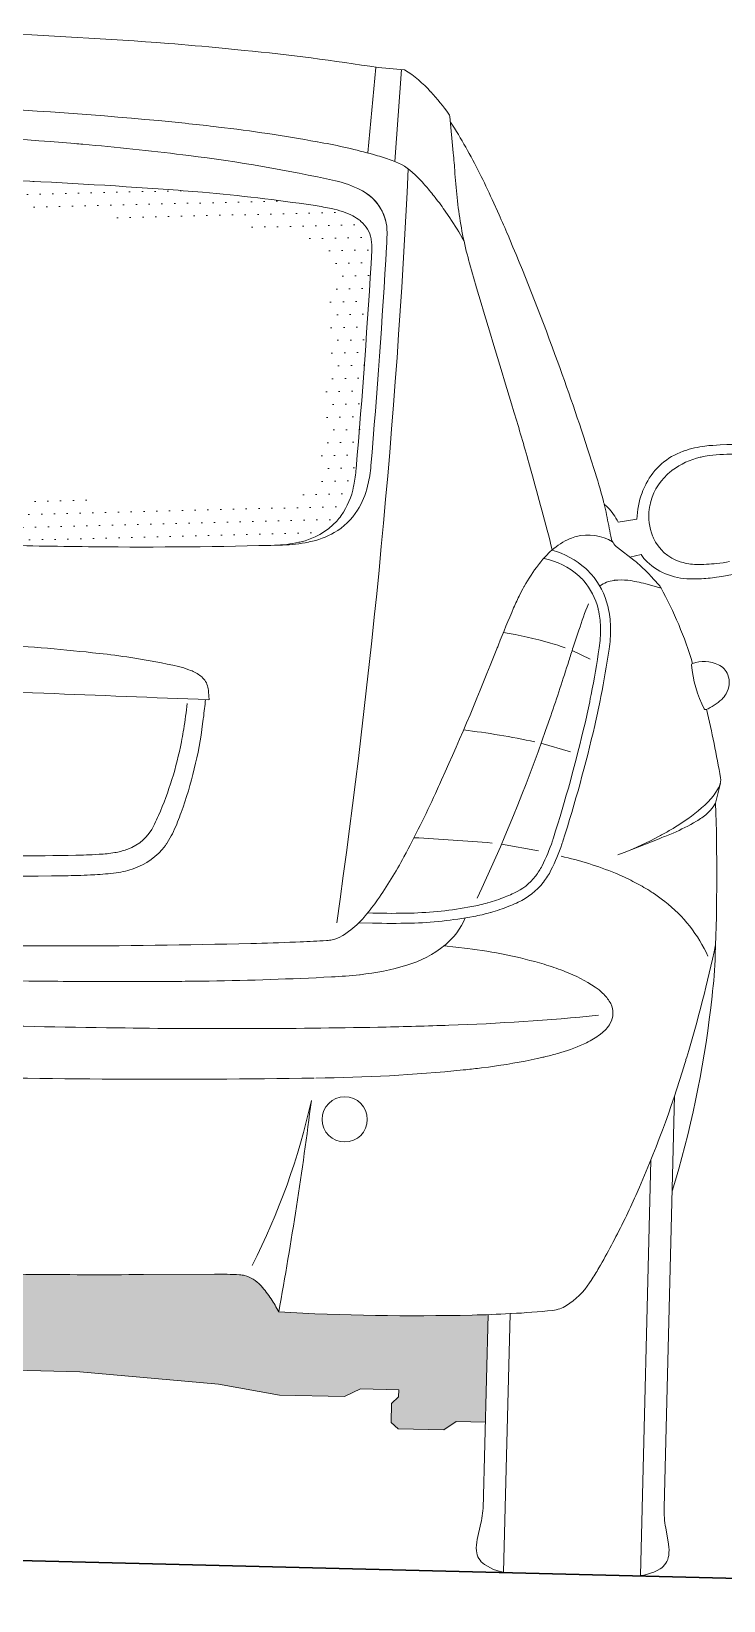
# Model space of a CAD drawing. Header units: millimetres. Extents: x 366 to 1555, y 702 to 1543.
# Drawn here: x 587.31 to 600.91, y 1325.49 to 1356.32 of the extents above; entities that cross this region are included whole.
import ezdxf

# ---------------------------------------------------------------- set-up
doc = ezdxf.new("R2010")
doc.units = ezdxf.units.MM
doc.layers.add('1_CARTIGLIO', color=7, linetype='Continuous', lineweight=9)
doc.layers.add('6_SEDE STRADALE', color=7, linetype='Continuous', lineweight=30)
pattern_1 = [(1.432146888811479, (-38617.99453820349, -32265.3496244408), (0.1193145961215538, 0.2543290665538346), [0, -0.2512675815807432])]

msp = doc.modelspace()

# ---------------------------------------------------------------- hatches: boundary and pattern name
at = {"layer": '1_CARTIGLIO', "ltscale": 100}
h = msp.add_hatch(dxfattribs=at)
h.set_pattern_fill('DOTS', color=256, scale=0.1582787915469249, angle=1.432146888811479, style=0)
h.set_pattern_definition(pattern_1)
edge = h.paths.add_edge_path()
edge.add_arc((583.2107823053138, 1443.384917004683), 97.03945529469004, 265.6046875643861, 267.6930406035871)
edge.add_arc((584.4104598088943, 1473.164075150995), 126.8427686342464, 267.693040603586, 268.5678531111697)
edge.add_line((581.2402688717611, 1346.360929116587), (586.6143572443798, 1346.226572148426))
edge.add_arc((589.784548181522, 1473.029718182835), 126.8427686342464, 268.5678531111708, 269.4426656187544)
edge.add_arc((589.494646387835, 1443.227814838152), 97.03945529468848, 269.4426656187542, 271.5310186579553)
edge.add_arc((592.0188345247207, 1348.786834425006), 2.56474805965229, 271.5310186579539, 282.3227350744305)
edge.add_line((592.5661980877976, 1346.281175681425), (592.5864343880858, 1346.285596320691))
edge.add_arc((592.2897833756342, 1347.643571628601), 1.389999553990627, 282.3227350744381, 317.1650909862115)
edge.add_arc((592.5567838860352, 1347.39602410215), 1.02589922386088, 317.1650909862086, 324.8058564522502)
edge.add_line((593.3951526442888, 1346.804748326636), (593.3984101103124, 1346.809367081301))
edge.add_arc((592.1863452459856, 1347.664199260549), 1.483185521095563, 324.8058564522476, 348.9879797164136)
edge.add_line((593.6422210669025, 1347.380888681756), (593.6461294210676, 1347.400972924075))
edge.add_arc((590.6251009924508, 1347.988859130001), 3.077697671582786, 348.9879797164107, 355.11070739278)
edge.add_arc((436.026798772049, 1361.21350586675), 158.2406002312656, 355.1107073927825, 356.6694319303375)
edge.add_arc((593.1039791928106, 1352.072408630957), 0.897661820878318, 356.6694319303384, 370.0364397132032)
edge.add_line((593.9879041979348, 1352.228848172009), (593.9855474019223, 1352.242164696182))
edge.add_arc((593.4213145466401, 1352.142305173703), 0.5730014303512438, 10.03643971320513, 50.53518019310219)
edge.add_line((593.7855167283033, 1352.584670870911), (593.7683594588179, 1352.59879654796))
edge.add_arc((593.2793099787141, 1352.004789358731), 0.7694244178957221, 50.53518019309055, 63.37867885321401)
edge.add_arc((592.8807885612969, 1351.209699620227), 1.658798924164847, 63.37867885322494, 78.58335994865385)
edge.add_line((593.2091345810677, 1352.835677099189), (593.1693221011501, 1352.843716736566))
edge.add_arc((591.9001435333685, 1346.558713588412), 6.41187014913098, 78.58335994865509, 81.51920343840457)
edge.add_arc((587.6894134945087, 1318.319319237181), 34.96346626536572, 81.51920343840384, 85.10643214771306)
edge.add_line((590.6719744571947, 1353.155339437445), (590.5827087852358, 1353.162982110376))
edge.add_arc((586.2069884926223, 1302.054997257543), 51.29496119304618, 85.10643214771306, 85.97833035408392)
edge.add_arc((581.5148902510027, 1235.31759725278), 118.1971012582556, 85.97833035408375, 87.61099620289384)
edge.add_line((586.4418065608825, 1353.411967319817), (586.2402466468702, 1353.420376432183))
edge.add_arc((581.9638984416142, 1250.919620233923), 102.5899223861003, 87.61099620289767, 88.55288445439611)
edge.add_arc((541.277949621528, -359.6203622281737), 1713.643733262822, 88.55288445440505, 88.58282176793574)
edge.add_arc((581.1223782313082, 1250.940658984369), 102.5899223860903, 88.58282176794472, 89.52471001944318)
edge.add_line((581.9733903548968, 1353.527051617853), (581.7716620433657, 1353.528725068246))
edge.add_arc((580.7911840021898, 1235.335690549856), 118.1971012582559, 89.5247100194469, 91.15737586825699)
edge.add_arc((579.439851366833, 1302.224181678099), 51.29496119304441, 91.15737586825692, 92.0292740746278)
edge.add_line((577.6234911552801, 1353.48697402672), (577.5339550951394, 1353.483801555422))
edge.add_arc((578.7720152769816, 1318.542262089119), 34.96346626536588, 92.02927407462766, 95.61650278393691)
edge.add_arc((575.9776834424028, 1346.956789190291), 6.411870149130895, 95.61650278393624, 98.55234627368573)
edge.add_line((575.0241554529839, 1353.297361970614), (574.9839909661023, 1353.291321828225))
edge.add_arc((575.2306758125105, 1351.650968068408), 1.658798924164833, 98.55234627368698, 113.7570273691159)
edge.add_arc((574.8723833323802, 1352.46497882452), 0.7694244178957083, 113.7570273691276, 126.600526029251)
edge.add_line((574.413627683889, 1353.08268198126), (574.3957859814418, 1353.069431309501))
edge.add_arc((574.7374279109699, 1352.609418884486), 0.5730014303512511, 126.6005260292386, 167.0992665091354)
edge.add_line((574.1788899901494, 1352.737348670604), (574.1758707046356, 1352.724166553226))
edge.add_arc((575.0508740475398, 1352.523752245917), 0.8976618208783139, 167.0992665091387, 180.4662742920036)
edge.add_arc((732.3886022801507, 1353.804198345789), 158.2406002312657, 180.4662742920033, 182.0249988295583)
edge.add_arc((577.3225982039203, 1348.321433479297), 3.077697671582784, 182.0249988295601, 188.1477265059293)
edge.add_line((574.275966979787, 1347.885244137707), (574.2788668308385, 1347.864989684227))
edge.add_arc((575.7470809967253, 1348.075195424018), 1.483185521095568, 188.1477265059271, 212.329849770093)
edge.add_line((574.4938139511123, 1347.281998725613), (574.4968365459044, 1347.277222963863))
edge.add_arc((575.363704291789, 1347.825866316763), 1.025899223860915, 212.3298497700935, 219.9706152361352)
edge.add_arc((575.6427413192632, 1348.059762421245), 1.389999553990619, 219.9706152361292, 254.8129711479026)
edge.add_line((575.2786021595293, 1346.718307452771), (575.2985922767275, 1346.712881117447))
edge.add_arc((575.9704811278407, 1349.188057471011), 2.564748059651898, 254.8129711479067, 265.6046875643832)
edge = h.paths.add_edge_path(flags=16)
edge.add_arc((583.3509647131632, 1341.315892584963), 6.411870149130672, 91.47838787037279, 94.312498631317, ccw=False)
edge.add_arc((583.5805047498197, 1332.421909651476), 15.3088146274071, 85.65731835196738, 91.47838787037341, ccw=False)
edge.add_arc((584.2541951257062, 1341.293311024825), 6.411870149130787, 82.21210286179712, 85.65731835196732, ccw=False)
edge.add_line((585.1230438551484, 1347.646041201266), (585.1332665199261, 1347.644643070217))
edge.add_arc((584.5213998337331, 1343.170879307214), 4.515411725283694, 65.7970419642719, 82.2121028617974, ccw=False)
edge.add_arc((587.2137598010067, 1349.160824821407), 2.051798447721763, 245.7970419642719, 249.7749733759127)
edge.add_line((586.5044364642727, 1347.235535940741), (586.5502340542826, 1347.218662992637))
edge.add_arc((587.0721953801603, 1348.635402418487), 1.509832516027963, 249.7749733759115, 256.0176394210611)
edge.add_arc((586.8313253796277, 1347.668056995527), 0.512949611930451, 256.0176394210619, 267.6401237389405)
edge.add_arc((587.8662639839222, 1372.781271642408), 25.64748059652365, 267.6401237389431, 268.567853111172)
edge.add_line((587.2252545560968, 1347.141802695838), (588.8738081591418, 1347.10058739594))
edge.add_arc((589.5148175869599, 1372.740056342528), 25.64748059653803, 268.5678531111744, 269.3180448132076)
edge.add_arc((590.3238353202669, 1448.144336218803), 101.0560871692121, 269.368225936129, 270.9472061831995)
edge.add_arc((591.9308077618825, 1350.94865456862), 3.84712208947847, 270.9472061831977, 275.688153732784)
edge.add_line((592.3121114727892, 1347.120475386365), (592.3215898531325, 1347.121419475298))
edge.add_arc((592.2326189872456, 1348.014661284493), 0.8976618208783242, 275.6881537327838, 287.8674165913331)
edge.add_line((592.5080354650909, 1347.160294555048), (592.519860108052, 1347.164106385963))
edge.add_arc((592.3247498569453, 1347.769355964411), 0.6359206415092921, 287.8674165913324, 352.9793011293227)
edge.add_line((592.9559024035898, 1347.691628715957), (592.960068139253, 1347.725454880202))
edge.add_arc((589.14179154064, 1348.195680557656), 3.84712208947709, 352.9793011293181, 355.7704280250067)
edge.add_arc((467.1088580594278, 1357.220545732704), 126.2133145016717, 355.7704280250141, 357.3913917117482)
edge.add_arc((592.1665470075732, 1351.522881396305), 1.025899223860947, 357.3913917117507, 369.6584743375486)
edge.add_line((593.1779044428022, 1351.695001574359), (593.1748773831641, 1351.712788212186))
edge.add_arc((592.4538774924931, 1351.590083196894), 0.7313667774215172, 9.658474337546545, 64.30458274173795)
edge.add_arc((592.217774428942, 1351.099396833316), 1.27590122447466, 64.30458274173782, 82.79659368134716)
edge.add_line((592.3777625109269, 1352.365227686251), (592.3656606995737, 1352.366757231517))
edge.add_arc((590.7576634858178, 1339.644231531098), 12.82374029826171, 82.79659368135002, 84.43219778402171)
edge.add_arc((583.8833415614408, 1269.126452473725), 83.67579365667993, 84.43219778401885, 87.16545786815892)
edge.add_line((588.021269802286, 1352.69986926368), (587.8834887773719, 1352.706691145755))
edge.add_arc((581.5419036169533, 1224.626185910257), 128.2374029826287, 87.16545786813825, 87.92965409337448)
edge.add_arc((739.1211120030403, 5583.653185453501), 4233.636917726598, 267.90265011258487, 267.9296540934046, ccw=False)
edge.add_arc((583.899051888633, 1345.163343893742), 7.694244178994984, 87.90265011261613, 89.23305610975378)
edge.add_arc((640.6705263329113, 5586.11453727499), 4233.636917726708, 269.20605212892974, 269.2330561097498, ccw=False)
edge.add_arc((580.2299488156623, 1224.65898594197), 128.2374029827092, 89.20605212896565, 89.97024835420189)
edge.add_line((580.2965379022116, 1352.896371636008), (580.1585881150804, 1352.896443268397))
edge.add_arc((580.1151382748703, 1269.220660892694), 83.67579365668004, 89.97024835418183, 92.70350843832193)
edge.add_arc((576.7732157977644, 1339.993855106755), 12.82374029826141, 92.7035084383199, 94.3391125409916)
edge.add_line((575.8029789115153, 1352.780838942746), (575.7908157868496, 1352.779916042369))
edge.add_arc((575.8873497467193, 1351.507671911228), 1.275901224474674, 94.33911254099291, 112.8311234806022)
edge.add_arc((575.6760615097064, 1352.009543453497), 0.731366777421516, 112.8311234806038, 167.477231884795)
edge.add_line((574.96209400529, 1352.168123924353), (574.9581819195319, 1352.150510771308))
edge.add_arc((575.959674920412, 1351.928067549939), 1.025899223860907, 167.4772318847943, 179.7443145105924)
edge.add_arc((701.1458436850862, 1351.369413848457), 126.2133145016676, 179.7443145105926, 181.3652781973267)
edge.add_arc((578.8143895237063, 1348.453874753169), 3.847122089479613, 181.3652781973327, 184.1564050930213)
edge.add_line((574.9773856976153, 1348.175037865204), (574.9798559173942, 1348.141045796197))
edge.add_arc((575.6141040326966, 1348.187136907569), 0.6359206415092916, 184.1564050930181, 249.268289631008)
edge.add_line((575.3889928877379, 1347.592393236133), (575.4006122788451, 1347.587995283603))
edge.add_arc((575.71837784122, 1348.427531936773), 0.8976618208783023, 249.2682896310071, 261.4475524895564)
edge.add_line((575.5848823542528, 1347.539851983407), (575.5943017165573, 1347.538435434177))
edge.add_arc((576.1664252321698, 1351.342778091481), 3.84712208947841, 261.4475524895574, 266.1885000391438)
edge.add_arc((582.6283104997183, 1448.336731153832), 101.0560871692117, 266.1885000391412, 267.7674802862117)
edge.add_arc((579.6683251457052, 1372.98622737279), 25.64748059653666, 267.8176614091331, 268.5678531111662)
edge.add_line((579.0273157178653, 1347.346758426203), (580.6758693209104, 1347.305543126305))
edge.add_arc((581.3168787487575, 1372.945012072874), 25.64748059652309, 268.5678531111699, 269.4955824833988)
edge.add_arc((581.0956035687177, 1347.811455119873), 0.5129496119304529, 269.4955824834012, 281.1180668012798)
edge.add_arc((580.9033732594162, 1348.789628434098), 1.509832516028045, 281.1180668012786, 287.3607328464282)
edge.add_line((581.3538872647678, 1347.348576263822), (581.4004707897857, 1347.363139602245))
edge.add_arc((580.7882413358511, 1349.321468472936), 2.051798447721888, 287.3607328464269, 291.3386642580677)
edge.add_arc((583.1779169217534, 1343.204467569691), 4.515411725279444, 110.81873302868959, 111.3386642581163, ccw=False)
edge.add_arc((581.35502309002, 1346.161367712794), 1.282374029826127, 80.16663584513452, 80.20963822104761, ccw=False)
edge.add_arc((603.0013234579292, 1471.046457912968), 125.4648076900154, 260.166635845111, 260.32517758644)
edge.add_arc((581.7006719780966, 1346.101948948163), 1.282374029826167, 74.20931366317922, 80.32517758644627, ccw=False)
edge.add_line((582.0496365118506, 1347.335929056008), (583.8703641467091, 1346.821034718469))
edge.add_arc((583.9401570534446, 1347.06783074003), 0.2564748059652125, 254.2093136631763, 265.1601459663876)
edge.add_arc((583.9507335761937, 1347.192741138875), 0.3818321773902264, 265.1601459663817, 287.130595282441)
edge.add_arc((583.9876576733714, 1347.072945138876), 0.2564748059652411, 287.1305952824426, 328.9501220894579)
edge.add_arc((583.9108793316609, 1347.119169237372), 0.346093894554707, 328.9501220894614, 378.0660621887281)
edge.add_arc((583.9473140637328, 1347.131054061266), 0.3077697671583917, 18.06606218904724, 26.79433664590939)
edge.add_line((584.2220387081816, 1347.26979338273), (584.2181776490961, 1347.277438858242))
edge.add_arc((583.9509113381264, 1347.142466086835), 0.2994143116105556, 26.7943366455888, 50.7610199456015)
edge.add_line((584.1403077695777, 1347.374366759005), (584.1385587798613, 1347.375795182689))
edge.add_arc((583.8952066196998, 1347.077830067507), 0.3847122089478628, 50.76101994560294, 77.00066273643331)
edge.add_line((583.9817437008223, 1347.452683128464), (582.8688161014888, 1347.709609150912))
h = msp.add_hatch(dxfattribs=at)
h.set_pattern_fill('DOTS', color=256, scale=0.1582787915469249, angle=1.432146888811479, style=0)
h.set_pattern_definition(pattern_1)
edge = h.paths.add_edge_path()
edge.add_line((596.2305074788947, 1328.998446652828), (596.2833148608661, 1331.110667115291))
edge.add_arc((595.3857104442486, 1356.742435826414), 25.64748059652377, 271.31513843565483, 272.0056336167148, ccw=False)
edge.add_arc((594.8645577951302, 1379.443166234001), 48.35419240430886, 266.8053720411984, 271.3151384356548, ccw=False)
edge.add_arc((589.4016855537102, 1329.714032489574), 3.125003639289147, 27.64722793549187, 33.12648932179881)
edge.add_arc((590.3004585736835, 1330.300527537957), 2.051798447721854, 33.12648932180404, 42.02017322868549)
edge.add_line((591.8247584877299, 1331.673985452163), (591.8128117407578, 1331.687244267879))
edge.add_arc((591.3395876684717, 1331.260849605447), 0.6369877791236189, 42.02017322867858, 75.41769043692847)
edge.add_arc((591.3708168272769, 1331.380892125254), 0.5129496119304818, 75.41769043692823, 86.75337442567412)
edge.add_arc((590.9558579201894, 1324.065622255795), 7.839979307352505, 86.75337442567523, 90.32685689161438)
edge.add_line((590.911133205931, 1331.905473991616), (589.5132362322729, 1331.897499281782))
edge.add_arc((588.6532347400262, 1482.648248659894), 150.7532024224667, 268.5678531111704, 270.3268568916142, ccw=False)
edge.add_line((584.8854485176907, 1331.942137875982), (582.253216804831, 1332.007945999686))
edge.add_arc((586.021003027161, 1482.714056783603), 150.7532024224685, 266.8088493307266, 268.5678531111704, ccw=False)
edge.add_line((577.6289800064751, 1332.194616211128), (576.233227936782, 1332.272434620869))
edge.add_arc((575.7967974943658, 1324.444612190037), 7.839979307352534, 86.80884933072642, 90.38233179666557)
edge.add_arc((575.7479049640442, 1331.771478756183), 0.5129496119304584, 90.38233179666673, 101.7180157854126)
edge.add_arc((575.7730965188002, 1331.650025668579), 0.636987779123629, 101.7180157854112, 135.1155329936612)
edge.add_line((575.321770819317, 1332.099534894001), (575.3091764473611, 1332.086889627991))
edge.add_arc((576.7629396119937, 1330.638977499699), 2.051798447721868, 135.1155329936545, 144.009216900536)
edge.add_arc((577.6312823152748, 1330.00830299342), 3.125003639289124, 144.0092169005427, 149.4884782868497)
edge.add_arc((574.6602264115263, 1379.948292409859), 48.3541924043091, 265.820567786686, 270.33033418114235, ccw=False)
edge.add_arc((573.0053571483204, 1357.301964476979), 25.64748059652379, 265.13007260562586, 265.82056778668584, ccw=False)
edge.add_line((570.8280408630435, 1331.747071506298), (570.7752334810721, 1329.634851043835))
edge.add_line((570.7752334810702, 1329.634851043835), (571.3460890128754, 1329.620579150038))
edge.add_line((571.3460890128681, 1329.620579150038), (571.5814797826351, 1329.442594315097))
edge.add_line((571.5814797826079, 1329.442594315097), (572.478678715579, 1329.420163547289))
edge.add_line((572.4786787155954, 1329.420163547289), (572.6248858339914, 1329.535601014064))
edge.add_line((572.6248858339877, 1329.535601014064), (572.6342562997015, 1329.910406366826))
edge.add_line((572.634256299707, 1329.910406366826), (572.5031719841718, 1330.047473983856))
edge.add_line((572.5031719841554, 1330.04747398386), (572.5065466225824, 1330.182454739903))
edge.add_line((572.5065466225842, 1330.182454739907), (573.2606432637876, 1330.163601656114))
edge.add_line((573.2606432637895, 1330.16360165611), (573.5617426931876, 1329.997407995139))
edge.add_line((573.5617426931913, 1329.997407995139), (574.8399635659189, 1329.965451341437))
edge.add_line((574.8399635659207, 1329.965451341437), (576.0466224105694, 1330.120501276079))
edge.add_line((576.0466224105821, 1330.120501276088), (578.7837123343579, 1330.226874892897))
edge.add_line((578.7837123343543, 1330.226874892888), (588.2616174295454, 1329.989918872667))
edge.add_line((588.2616174295454, 1329.989918872667), (590.9899723390772, 1329.746904295285))
edge.add_line((590.9899723390754, 1329.74690429529), (592.1873757670255, 1329.531750674997))
edge.add_line((592.187375767031, 1329.531750674988), (593.4655966397586, 1329.499794021286))
edge.add_line((593.465596639775, 1329.499794021286), (593.7746246898714, 1329.650733954992))
edge.add_line((593.7746246898805, 1329.650733954992), (594.528721331084, 1329.631880871199))
edge.add_line((594.5287213310712, 1329.631880871194), (594.5253466926442, 1329.496900115151))
edge.add_line((594.5253466926279, 1329.496900115151), (594.387576799274, 1329.366554091417))
edge.add_line((594.3875767992777, 1329.366554091417), (594.3782063335639, 1328.991748738655))
edge.add_line((594.3782063335584, 1328.99174873865), (594.5184623220484, 1328.869149440535))
edge.add_line((594.5184623220466, 1328.869149440535), (595.4156612550178, 1328.846718672727))
edge.add_line((595.415661255005, 1328.846718672731), (595.6596519470932, 1329.012718546629))
edge.add_line((595.6596519470968, 1329.012718546624), (596.2305074789019, 1328.998446652828))

# ---------------------------------------------------------------- linework, layer by layer
for p, q in [((594.0813907022875, 1355.607680869508), (593.919483553027, 1353.928132314169)), ((594.5807034610243, 1355.566854249038), (594.4496727964488, 1353.763909196738)), ((598.291839892021, 1343.98465865385), (597.9356113498125, 1344.152799975187)), ((597.9021764423869, 1342.164991048004), (597.323599493573, 1342.333991822748)), ((597.2728339555088, 1340.221182166034), (596.550747600535, 1340.354493269452)), ((599.4821378242978, 1334.146781707428), (599.2780618721645, 1325.984032752322)), ((596.2833148608679, 1331.110667115291), (596.1881248819755, 1327.303202822714)), ((596.717299844915, 1331.129545895416), (596.5903374067038, 1326.051228243983))]:
    msp.add_line(p, q, dxfattribs=at)
for points in [[(586.4286159667736, 1356.287183802088, -0.009137713484213888), (589.9954593249477, 1356.079141231499, -0.005213428536996799), (591.0610786157395, 1355.986238028787), (591.4923423729251, 1355.944104287442, -0.01554402050910518), (594.1225912502905, 1355.604312080892), (594.6450163194004, 1355.561595667888, -0.06696463714426863), (595.1551653370461, 1355.132347827285, 0.001163384248109255), (595.1599934575406, 1355.127059129592, -0.02850221623987837), (595.5143145072998, 1354.693568551025, -0.1344096702201518), (595.5334523081456, 1354.642883735174), (595.6007165080719, 1353.928014295517, -0.006510344200981), (595.6317663033897, 1353.544553478124, 0.001191517704459), (595.6334801042012, 1353.520166114841, 0.01046538453933583), (595.683579270777, 1352.985746546261), (595.691339385352, 1352.918210648582, 0.03680435190718675), (595.8900705525357, 1351.873484252797), (595.9010782677997, 1351.832362346673, 0.007468723381642985), (596.0579410703704, 1351.279557297486, 0.0008079520826149554), (596.7920252512322, 1348.846638756041, -0.00509718351193961), (597.0855258411666, 1347.84285568323), (597.131048227986, 1347.681062226949, -0.006531607581263308), (597.5445681824549, 1346.134122163022)], [(586.0935874840998, 1354.820632830361, -0.01500360761457824), (590.3350617810556, 1354.51061376834, -0.003449381058465609), (590.897836144466, 1354.448533884766), (590.985518626132, 1354.438248857437, -0.01589855800786722), (592.9242376473467, 1354.148096209866, 0.0001078192533036317), (592.9351198346176, 1354.146114429519), (592.9893932050381, 1354.136242671321, -0.02256546642230095), (594.0320402027628, 1353.897556148791, -0.01592022388964495), (594.3438283531486, 1353.800422749424), (594.4003615362362, 1353.780815557248, -0.1117496471383638), (594.8492028821984, 1353.50164782718), (594.8603940569355, 1353.490599030739, -0.01971488188504119), (595.0607291811666, 1353.276575638248, -0.01162022433765148), (595.2459529412063, 1353.052021383665, -0.01723051427780823), (595.4547494739436, 1352.76685981156), (595.531856265914, 1352.653560078898, -0.02113998169449756), (595.8093929885126, 1352.206207174282)], [(586.6143572443889, 1346.226572148426, 0.00381710818740155), (588.5507274406609, 1346.192950480487, 0.009517141505266707), (592.2443858224342, 1346.227326092308, 0.04190097041488929), (592.7560842170114, 1346.284925368269), (592.7687202826837, 1346.287432224072, 0.08211452541846827), (593.2628823193136, 1346.47327117064, 0.121297084137526), (593.7184903988727, 1346.910646868101, 0.08390711164889483), (593.9174967071212, 1347.385338258688), (593.9242435218966, 1347.414211180318, 0.03619448673606525), (593.982297377841, 1347.78047198408, 0.006814983065883293), (594.2897467314815, 1352.09071888608, 0.01034588319672358), (594.2983574767477, 1352.324039396336), (594.2989949062085, 1352.363389640442, 0.2814996084892719), (593.8167175736216, 1353.181620168562), (593.780284796585, 1353.201024853566, 0.06847647518388142), (593.2881429172176, 1353.382155245164, 0.02288992601981907), (590.4042600357989, 1353.877632660657), (590.2864361436423, 1353.8923631713, 0.009628029910046505), (588.3220453661252, 1354.099625155246, 0.00127414503026664), (588.1657324056341, 1354.112678880757), (587.6780990691823, 1354.152150201809, 0.02789368196203166), (580.5739013810726, 1354.329761434893)], [(595.5437911165263, 1354.533005104928, -0.0213268126829793), (595.845520562716, 1354.041491109429, -0.02040144229845844), (596.3634502089026, 1353.014553961844), (596.499314310413, 1352.715408465589, -0.007158753171536809), (596.67575478451, 1352.31166731981), (596.710207858885, 1352.229649301622, -0.01214882687285935), (597.6547096618506, 1349.818770998887, -0.01000891525630191), (598.3183023252113, 1347.875553183572), (598.3650980135626, 1347.728990997922, -0.01380203852893064), (598.5511498217147, 1347.085504433227, -0.002918542407336547), (598.5659486064451, 1347.027064281307, -0.0009599289124832494)], [(592.0873598138187, 1346.223001962813, 0.04712257860518357), (592.5661980877976, 1346.281175681425), (592.5864343880876, 1346.285596320687, 0.1532106483546385), (593.3090919552833, 1346.698527301847, 0.03335148630240439), (593.3951526442888, 1346.804748326636), (593.3984101103033, 1346.809367081297, 0.1059077437558763), (593.6422210669025, 1347.380888681756), (593.6461294210803, 1347.40097292408, 0.0267217968377832), (593.6915996653024, 1347.726544724966, 0.006801323696965957), (594.0001248299723, 1352.02025748854, 0.05839079967492102), (593.9879041979348, 1352.228848172009), (593.9855474019041, 1352.242164696187, 0.1785716710662895), (593.7855167283033, 1352.584670870911), (593.768359458807, 1352.598796547955, 0.05609907381083477), (593.6240827459023, 1352.692645211247, 0.06644044198236401), (593.2091345810677, 1352.835677099189), (593.1693221011865, 1352.843716736566, 0.01281073454673239), (592.8457528132185, 1352.900472169368, 0.01565351635240966), (590.6719744571947, 1353.155339437445), (590.5827087852431, 1353.162982110367, 0.003804391964851755), (589.8044966886573, 1353.223649561224, 0.007123969174017772), (586.4418065608825, 1353.411967319817)], [(601.8893885336493, 1348.135686503784, 0.05606382884041492), (600.8438703682095, 1348.19358021568), (600.7031041810751, 1348.185591102993, 0.01919632850028036), (600.5463255866689, 1348.170639257261, 0.04561134970200715), (600.1383171421385, 1348.077415430344, 0.008195530381411732), (600.1144742413653, 1348.069190543871, 0.187988545867578), (599.3903397271552, 1347.433806694454), (599.3826608660802, 1347.419018981037, 0.03218623920991941), (599.3095806520196, 1347.252968021745, 0.07967554531687669), (599.209300601482, 1346.734984214864), (598.839244826193, 1346.676807641366, 0.07903704326669214), (598.6365932791723, 1346.964409916592, 0.03686684919857759), (598.5659486064451, 1347.027064281311, -0.01032842750626316), (598.612818519081, 1346.818956152179, -0.005905954772459792), (598.6929875204714, 1346.399969191794, 0.1854698882994226), (598.8262758241235, 1346.179621888342), (599.1507665955487, 1345.927778426045, -0.02321642164193567), (599.3137380618045, 1345.788707397547, -0.0190482759442132), (599.4754163773378, 1345.625223895673), (599.6341370228965, 1345.45200711978, -0.05945378900662238), (599.6766916469551, 1345.392774133371, -0.05315461694977498), (600.3029532271521, 1343.903268290956)], [(601.7428691669102, 1347.970327390936, 0.06683847742589585), (600.6298676706992, 1347.98343495485, 0.02569229052990627), (600.4741869665795, 1347.956218137393), (600.4541392952724, 1347.951641347787, 0.1066197093167888), (599.9039884676222, 1347.694731113098), (599.8806719703189, 1347.677030722935, 0.02404260670568786), (599.8050903403109, 1347.613704589067, 0.1609339705617695), (599.4615389195878, 1346.993987008146), (599.458567244108, 1346.978286415857, 0.01528171548723716), (599.4512384840982, 1346.931839537125, 0.1242157250848887), (599.5152875785188, 1346.406097687128, 0.014117052466371), (599.526474918157, 1346.379386258619), (599.5327763144796, 1346.365457837588, 0.2145559519924937), (600.0605310096053, 1345.899552555976), (600.0848497873576, 1345.892015726959, 0.07197334580515515), (600.3750711791854, 1345.846122833965, 0.02925071966089966), (600.7769385353367, 1345.864360683027, 0.02367946191904244), (601.0289614016274, 1345.902756118709)], [(584.0923133436354, 1338.399868733328, 0.01256209732053634), (591.6227045397445, 1338.400826558423, 0.003411021546676838), (592.4970855552583, 1338.428879399372), (592.5911093987579, 1338.43253821739, 0.005081050309104801), (593.1110793796888, 1338.458066405329, 0.0442183545532954), (593.2230363501931, 1338.474711998384, 0.0709355983864892), (593.4173818265026, 1338.551798061477), (593.4332621382837, 1338.560874594046, 0.03252773737615366), (593.5444822251065, 1338.634424252869, 0.05169215750350389), (593.8486722955622, 1338.919288541179), (593.8701823607607, 1338.944067191879, 0.0277593622541935), (594.1142519648038, 1339.258938722888, 0.01297406092529046), (594.3825057130216, 1339.670221024699, 0.01522927301659482), (594.6315368194537, 1340.103609976783, 0.01473830446929794), (595.2508924829654, 1341.348647673904, 0.002367997395457037), (595.3314501425248, 1341.525510502589), (595.3720628305218, 1341.615806118858, 0.01168629949981042), (596.4572455377256, 1344.187557596384, 0.001403608961986047), (596.4887390793356, 1344.268010605352, -0.009540330060405413), (596.7867425304776, 1344.994244182254, -0.01761829844757778), (596.9108507939291, 1345.255353679059), (596.9690011885159, 1345.367341129146, -0.008904736420005872), (596.9951207207105, 1345.415524818864, -0.03407337350662897), (597.2746781151418, 1345.839741744422, -0.01762355216308783), (597.3625942304552, 1345.947127295877), (597.4135871325034, 1346.005117492146, -0.03360626435076108), (597.5357161633929, 1346.126498959344, -0.0767802050040997), (597.8958547332641, 1346.353232610464, -0.04167137962148284), (598.0171686877493, 1346.394153251564, -0.1961339181204021), (598.7322122729001, 1346.289506576105)], [(597.5368829397685, 1346.127511179753, -0.1128260715738118), (598.202629506739, 1345.764543601673, -0.03113579451064492), (598.3040985012103, 1345.662930686436), (598.3104350288395, 1345.655741447341, -0.1231780335561464), (598.6369711915668, 1345.024393802583), (598.6412060675848, 1345.006484342522, -0.000600015930405358), (598.6431228644269, 1344.998334471385, -0.05346399923736442), (598.6887445368102, 1344.629205012494), (598.6893022260974, 1344.594660601811, -0.04061975423547209), (598.66225757967, 1344.179509261749, -0.01257385563984431), (598.5018217976522, 1343.252625731744), (598.4856582925768, 1343.171447023729, -0.008088105958787678), (598.3805604716817, 1342.684845008167, -0.01978313868078137), (597.7556490238403, 1340.413207593893, -0.004740532172265126), (597.7359120351521, 1340.353145789723, -0.03493521394115601), (597.5202302670859, 1339.838450100061, -0.0483256486496477), (597.374981535022, 1339.608432023057), (597.3684019246484, 1339.599951000342, -0.1220063488524334), (596.8739211463453, 1339.209666018492), (596.8406291190822, 1339.194584208213, -0.01173982819893867), (596.691011554989, 1339.130995028559, -0.02593468552646631), (596.3355189266786, 1339.010601056917), (596.3291302275957, 1339.008800657904, -0.02201928583483344), (595.9994201903373, 1338.931373466149, -0.04074150475588895), (594.7593820572565, 1338.800456379759, -0.01218638059705086), (594.0118608828834, 1338.800922925576), (593.7440614530551, 1338.807618148458)], [(599.0696627722991, 1345.990724646559), (599.291186237524, 1346.043018658753, 0.0812293994258299), (599.4078992126651, 1345.895733694289, 0.1943541387040333), (600.3121186831613, 1345.560880808399), (600.4363754383285, 1345.564517396961, 0.02764868944214533), (600.7752779290513, 1345.593237235181, 0.1100860766985206), (602.3261328938879, 1346.175415454305, 0.01492681049844347)], [(597.3771845659121, 1345.963719730958, -0.131279746197611), (598.0721837653891, 1345.616965885084, -0.03113579451064581), (598.1563360434575, 1345.532694247764), (598.1626725710867, 1345.525505008673, -0.1231780335561466), (598.445291877395, 1344.979069257407), (598.449526753413, 1344.961159797336, -0.0006000159304051832), (598.451335320633, 1344.953470098813, -0.05346399923736412), (598.4918050405304, 1344.626025596518), (598.4923627298176, 1344.591481185836, -0.0406197542354719), (598.4673950332417, 1344.208212255986, -0.01257385563984431), (598.3086485830336, 1343.291088480297), (598.2924850779582, 1343.209909772282, -0.008088105958787674), (598.1887324579784, 1342.729536025614, -0.01978313868078137), (597.5679535148865, 1340.472920823587, -0.004740532172264582), (597.5493824824134, 1340.416407151039, -0.0349352139411563), (597.3443254004724, 1339.9270658536, -0.04832564864964786), (597.2193579017385, 1339.729165442778), (597.2127782913503, 1339.720684420064, -0.1220063488524322), (596.7926439151688, 1339.389079745853), (596.7593518878912, 1339.373997935569, -0.01173982819893839), (596.6182455770086, 1339.3140261361, -0.0259346855264657), (596.2820931128426, 1339.20018205884), (596.2757044137452, 1339.198381659822, -0.02201928583483256), (595.9628748883315, 1339.124918589506, -0.04074150475588877), (594.7547050803605, 1338.997366003101, -0.01218638059704969), (594.016783648045, 1338.997826557489), (593.9179898962229, 1339.000296488763)], [(598.479396005443, 1345.420802702825, -0.1264609052167471), (598.7604354574778, 1345.533343381936), (598.7655997188758, 1345.534014883493, -0.06459077232961158), (599.0295529951018, 1345.534094270052, -0.03383597070399955), (599.382790965281, 1345.463831537828), (599.6821181707401, 1345.382922615468)], [(598.2549270890358, 1345.073179767893, 0.01420815104709049), (598.0688695523186, 1344.557845050168), (597.9572918278918, 1344.218951840263, 0.002758631512189039), (597.8702725564417, 1343.949656763953, -0.005602905098949442), (597.515969731181, 1342.874158427063, -0.001485742291065502), (597.4662308607567, 1342.730080444404), (597.4147812269712, 1342.582470347621, -0.02631816175505324), (596.0682116320731, 1339.287930036377)], [(596.5841022085278, 1344.509137933124, -0.02975232693697304), (597.5107651687194, 1344.302388131133, -0.0129901836935175), (597.7014073553637, 1344.242373129278), (597.796190621817, 1344.209805612901)], [(590.8048986230478, 1343.188086104784), (590.793064032192, 1343.344861895617, 0.05731209036246834), (590.7700444816783, 1343.464657154278, 0.1541301500312178), (590.6372858218147, 1343.654526564907, 0.07267683793348323), (590.4400427107521, 1343.764765200941), (590.4044043617814, 1343.778365019753, 0.03441232710459372), (590.2020191767133, 1343.840029409476, 0.01910868695830841), (589.3035153655564, 1344.011657815387), (589.262978431163, 1344.017806327152, 0.01019367321721476), (588.6408883890017, 1344.099227057442, 0.01220714409746195), (586.6132211032145, 1344.272695765995)], [(584.0598838125934, 1343.427580112785, -0.003406838681085133), (587.553148359706, 1343.316424216538, -0.0004103165145375432), (590.7918437464014, 1343.188612077061)], [(583.7655450263901, 1339.755211191196, 0.009372792795487864), (587.9700504070115, 1339.731718143626, 0.008108279239264235), (588.4688989548358, 1339.746375391474), (588.5060243296666, 1339.748069107642, 0.01723699939230012), (588.9270416195413, 1339.781848163126, 0.05220497124804765), (589.2920043557879, 1339.863018930979), (589.3108468695482, 1339.869329324107, 0.1520860728499944), (589.9424155679499, 1340.325016051639, 0.02148122332727655), (589.9797807880732, 1340.379520178454, 0.0433819300740273), (590.1655392331213, 1340.744040536534), (590.1835646352902, 1340.788576263004, 0.009548450965943762), (590.2535795925123, 1340.971534134552, 0.05464344609492935), (590.6749927834226, 1342.714588424602), (590.686590563264, 1342.804674471814, 0.0002611197722540627), (590.6905762791921, 1342.835761808388, 0.005959467165609393), (590.7316404301582, 1343.191036509148)], [(590.3711232605474, 1343.117779020527, -0.01268677156750644), (590.3031013179334, 1342.613725603629, -0.007783797268055684), (590.2683298617394, 1342.417154583137), (590.2571778609035, 1342.359369219081, -0.05529016259106617), (589.8088566892893, 1340.91576740741, -0.0090684412515935), (589.7313451665304, 1340.746631729167), (589.7170536726971, 1340.716883312835, -0.1966272352642707), (589.204085530253, 1340.253514107641), (589.1814507008876, 1340.245345508998, -0.04688924815222875), (588.9490778171075, 1340.185359528169, -0.02523999902484455), (588.6437707216301, 1340.152118265615), (588.5632831737657, 1340.147446228676, -0.008945059670675524), (588.3340676250282, 1340.138251592053, -0.00749247823014005), (585.9204654451951, 1340.120830678048, -0.001040451308962336)], [(600.5774339129039, 1343.000284514916, -0.01570773523299464), (600.8520910913703, 1341.651744486377, -0.1552361561543862), (600.8306211299696, 1341.497724562474, -0.07282597933608156), (600.6489261149891, 1341.227478219331), (600.6481181972395, 1341.226588606001, -0.02363329164734379), (600.5406311222523, 1341.118922690781, -0.04712898712736373), (599.9975554633475, 1340.710526870863), (599.9441685914844, 1340.677751376862, -0.01118182876791219), (599.7432784466273, 1340.560522949932, -0.00331421014534435), (599.6459557465623, 1340.507451166041, -0.02966520797635271), (598.9560377049838, 1340.188280647322), (598.8347885604071, 1340.140695595734)], [(600.8486810260856, 1341.548606742568), (600.7544294643503, 1341.156006786501), (600.7544294643503, 1341.156006786501, -0.01778778026918433), (600.7487757416147, 1338.177931015981, -0.01992157904463945), (600.6856642144903, 1337.363194762471), (600.6593758670115, 1337.139815588026, -0.04518353146266472), (599.9003180899508, 1333.533494143527)], [(598.9560377049838, 1340.188280647322), (599.6429780754897, 1340.457875068679, 0.004918300932125451), (599.7599391447056, 1340.505110115765), (599.9182225434251, 1340.57085147325, 0.03630565423670147), (600.3773802549749, 1340.80191971601, 0.04143840671264062), (600.5843760736079, 1340.950211520413), (600.5889856977064, 1340.95412956946, 0.06831602474047815), (600.7079002609589, 1341.087034329513), (600.7544294641757, 1341.156006786242)], [(597.7196618144571, 1340.113079817926, -0.04339276685271224), (598.7882222986864, 1339.780203736333, -0.0230735833627611), (599.1315286351219, 1339.62073217384), (599.1940233346886, 1339.588117337727, -0.02349873234745345), (599.4974521335007, 1339.411152317153, -0.02103355463081932), (599.7085489184301, 1339.261390432917), (599.7560510476669, 1339.224592348288, -0.1224124731886661), (600.6046366871506, 1338.149264529608)], [(583.7461056684606, 1337.709193115862, 0.001429072379460887), (587.4967801448711, 1337.661052727231), (587.6181882037981, 1337.659841486144, 0.001842731794687434), (588.4688741851769, 1337.65448990193, 0.001920006380839783), (590.0706191931877, 1337.656467491007), (590.2661188384427, 1337.657459592589, 0.002625512863215859), (590.8047887291377, 1337.66302191657, 0.00900935051362099), (593.2070265907587, 1337.743755219686, 0.01352184314732158), (593.7600918633016, 1337.787346581496), (593.7685042469002, 1337.788239072848, 0.04611753586981286), (594.6853257440434, 1337.972052883148, 0.0976937419592888), (595.4319346708999, 1338.365317927479), (595.4379422268739, 1338.370171790135, 0.1256658537133632), (595.8350431571216, 1338.902186142146)], [(600.7556537959808, 1338.373629176104, -0.01979657254923608), (600.1869374584694, 1336.165224696239), (600.1730734450739, 1336.119041234448, -0.0004605415164097125), (600.149510825946, 1336.040811748581, -0.03114286704246026), (599.1883351362249, 1333.453878813308, -0.009823146451617639), (598.9748042925985, 1332.997536242675), (598.9405715062949, 1332.927970163574, -0.01635647649747371), (598.4610914927089, 1332.029058767026, -0.0140868539767968), (598.3098275460852, 1331.782833991698), (598.2776176867246, 1331.733570699604, -0.1076854247945704), (597.8263630856145, 1331.289665061432, -0.1150989101255922), (597.5510708594866, 1331.194306549533, -0.01303285494301147), (596.7392455088029, 1331.130690636511), (596.7223011216465, 1331.129806396576, -0.007296139253697351), (595.974358090336, 1331.101711287161, -0.01968010817513967), (592.1698806248805, 1331.164116553824, 0.02391234407346255), (592.0187703203173, 1331.421813233661, 0.03882550785903165), (591.8247584877299, 1331.673985452163), (591.8128117407668, 1331.687244267874, 0.1467645070967094), (591.4999624382381, 1331.877318066905, 0.04950162590852903), (591.3998672090875, 1331.893018457023, 0.01559352241013548), (590.911133205931, 1331.905473991616), (589.5132362322674, 1331.897499281778, -0.007675252590719669), (584.8854485176907, 1331.942137875982)], [(595.4208215477902, 1338.356398844577), (595.879370323999, 1338.302200078202, -0.04294207895513868), (597.3853214663886, 1337.991465795695, -0.01947857666921425), (597.763498394319, 1337.862663253814), (597.7955406652236, 1337.850337687961, -0.05481387566928286), (598.387882106812, 1337.544411642208, -0.04608407863380648), (598.5348123825588, 1337.425993530529), (598.5586693375863, 1337.402838892304, -0.08380563584447502), (598.6936351192326, 1337.21893618315, -0.2488329069366249), (598.6852260384967, 1336.834399503251, -0.1041828937382043), (598.501381982036, 1336.623617198221), (598.4883113257292, 1336.613764340014, -0.05135105964090127), (598.2184552120652, 1336.450781988843, -0.0384346898220721), (597.7145922420805, 1336.25888968647), (597.6745258219798, 1336.247061910218, -0.01286422192166982), (597.419581478729, 1336.178879611522, -0.004895659014851), (597.3412641122759, 1336.160888259165), (597.2508620842764, 1336.141050572238, -0.02223571124376059), (596.2902414615146, 1335.974619665613), (596.1534125856906, 1335.957136338417, -0.006033375797434897), (595.845986899154, 1335.921619509191, -0.0007470264910422127), (595.7926166355082, 1335.916185946417, -0.02265154987898711), (592.9008748860997, 1335.757937258687)], [(568.9552967997352, 1337.727440349864, 0.01599819798255176), (571.8838937346645, 1337.385355038824), (571.9504351032865, 1337.379733080871, 0.003692024838100859), (573.2721747439555, 1337.277885191989, 0.008450083229461497), (578.3925174075321, 1337.008202836183, 0.002681193202502086), (581.6451716299107, 1336.909428243922), (585.7376637581092, 1336.807112316747, 0.002681193202502086), (588.9911902340154, 1336.74322663022, 0.008450083229461497), (594.1186121863775, 1336.756705796066, 0.003692024838100859), (595.4437899612731, 1336.792378405667), (595.5105291315467, 1336.794668232124, 0.01599819798255176), (598.4525615345829, 1336.989982611181)], [(574.4712052124432, 1336.216121112526, 0.01000425070511455), (582.3024518995862, 1335.863449381496), (585.0289365080298, 1335.795284851934, 0.01000425070511988), (592.8680227544301, 1335.756184383291)], [(592.1698806248805, 1331.164116553824, 0.01392451756993205), (592.8113667268535, 1335.318272286137, -0.06343598804210178), (591.6504237836398, 1332.078024848562)], [(599.9471259652546, 1335.405742839749), (599.7449785935223, 1327.320134367543, 0.04890305077206903), (599.7740749898421, 1326.920793705559), (599.828970108405, 1326.601879396722, -0.07635459891789886), (599.8330270160568, 1326.377111326529, -0.2255401593469955), (599.6634929956399, 1326.117228012255, -0.1445217185528973), (599.1440930048902, 1325.977909982135), (596.7238329475276, 1326.03841862675, -0.1445217185528973), (596.2120436439782, 1326.203517302361, -0.2255401593469955), (596.0557079325572, 1326.471547648499, -0.07635459891789886), (596.0709915531097, 1326.695832188358), (596.1417544101332, 1327.011604936525, 0.04890305077206903), (596.1907697235056, 1327.408992736601)]]:
    msp.add_lwpolyline(points, format="xyb", dxfattribs=at)
msp.add_lwpolyline([(600.8742869120233, 1343.195601394428, -0.1006053057020978), (600.5643360218146, 1342.995031569754, -0.382356724825109), (600.5322664204778, 1343.00697870298, -0.1030980133514038), (600.2838228549281, 1343.876508309669, -0.3414268364212628), (600.3011505501836, 1343.902658498506, -0.1911029831352248), (600.8098551500061, 1343.877157447924, -0.1979631587023705), (600.9967909411553, 1343.677372204012, -0.2314853728978928), (600.9619164891683, 1343.306055073564), (600.9609715891038, 1343.30450906166, -0.06190933078141324)], format="xyb", close=True, dxfattribs=at)
msp.add_lwpolyline([(578.7837123343543, 1330.226874892888), (588.2616174295454, 1329.989918872667), (590.9899723390754, 1329.74690429529), (592.187375767031, 1329.531750674988), (593.465596639775, 1329.499794021286), (593.7746246898805, 1329.650733954992), (594.5287213310712, 1329.631880871194), (594.5253466926279, 1329.496900115151), (594.3875767992777, 1329.366554091417), (594.3782063335584, 1328.99174873865), (594.5184623220466, 1328.869149440535), (595.415661255005, 1328.846718672731), (595.6596519470968, 1329.012718546624), (596.2305074788947, 1328.998446652828)], dxfattribs=at)
msp.add_circle((593.4667482613058, 1334.945995892905), 0.4442919488486762, dxfattribs=at)
for centre, radius, start, end in [((436.026798772049, 1361.21350586675), 158.8709856877314, 351.8929398009568, 357.2586732416502), ((593.388768026567, 1352.378134286811), 0.9103462951056867, 12.90300149498018, 58.02313428842058), ((593.7815522294459, 1326.138821830574), 16.5805393009161, 78.08145017087033, 82.99966922669323), ((592.4910456512644, 1295.440407193856), 45.0995185961175, 85.07521216321747, 87.0295486519133)]:
    msp.add_arc(centre, radius, start, end, dxfattribs=at)
at = {"layer": '6_SEDE STRADALE', "ltscale": 100}
msp.add_lwpolyline([(548.5226698248207, 1327.243459518244), (618.5226599390935, 1325.493459518244)], dxfattribs=at)

doc.saveas('drawing.dxf')
